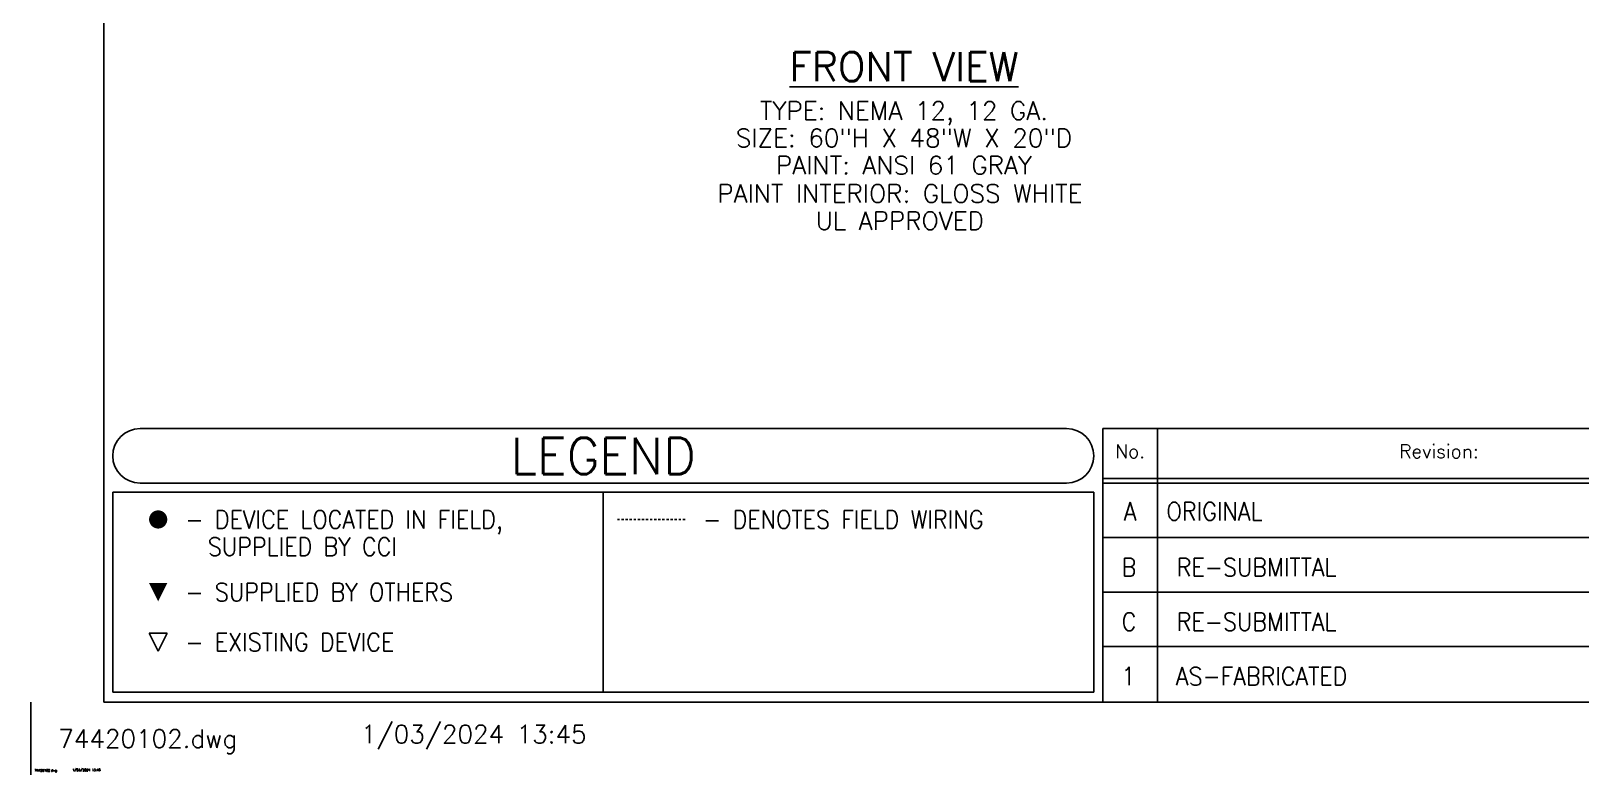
# Model space of a CAD drawing. Extents: x 0 to 288, y 0 to 192.
# Drawn here: x 0 to 85.3, y 0 to 40.9 of the extents above; entities that cross this region are included whole.
import ezdxf
from ezdxf.enums import TextEntityAlignment as Align

# ---------------------------------------------------------------- set-up
doc = ezdxf.new("R2010")
doc.units = 0
doc.header["$MEASUREMENT"] = 0
doc.linetypes.add('HIDDEN2', pattern=[0.1875, 0.125, -0.0625])
doc.layers.get('0').update_dxf_attribs({"linetype": 'CONTINUOUS'})
doc.layers.add('BORDER', color=2, linetype='CONTINUOUS')
doc.styles.add('ROMANS', font='ROMANS.shx')

# ---------------------------------------------------------------- blocks, each defined once
blk = doc.blocks.new('FCIRLEG')
at = {"color": 5, "const_width": 0.0625}
blk.add_lwpolyline([(-0.03125, 0, 1), (0.03125, 0, 1)], format="xyb", close=True, dxfattribs=at)
blk = doc.blocks.new('FTRIULEG')
at = {"color": 5}
blk.add_solid([(0, 0.125), (0, 0.125), (-0.0625, 0), (0.0625, 0)], dxfattribs=at)
blk = doc.blocks.new('DrawingName')
at = {"color": 0, "linetype": 'Continuous', "insert": (0.1875, 0.3125), "char_height": 0.125, "attachment_point": 1, "style": 'ROMANS'}
blk.add_mtext('74420102.dwg', dxfattribs=at)
blk = doc.blocks.new('dwgfilename')
at = {"color": 0, "linetype": 'Continuous'}
blk.add_blockref('DrawingName', (0, 0), dxfattribs=at)
blk = doc.blocks.new('dwgdate')
at = {"color": 0, "linetype": 'Continuous', "insert": (2.1875, 0.34375), "char_height": 0.125, "attachment_point": 1, "style": 'ROMANS'}
blk.add_mtext(' 1/03/2024 13:45', dxfattribs=at)
blk = doc.blocks.new('14')
at = {"style": 'ROMANS', "width": 0.9}
for s, p in [('12/21', (12.637, 0.618)), ('1', (7.563, 0.618)), ('K.C.S.', (11.896, 0.618))]:
    blk.add_text(s, height=0.125, dxfattribs=at).set_placement(p, align=Align.CENTER)
blk.add_text('AS-FABRICATED', height=0.125, dxfattribs=at).set_placement((7.891, 0.618))
blk = doc.blocks.new('Drawing_Name_Date_Panel_Layout')
at = {"linetype": 'Continuous'}
for name in ['dwgfilename', 'dwgdate']:
    blk.add_blockref(name, (0, 0), dxfattribs=at)

msp = doc.modelspace()

# ---------------------------------------------------------------- linework, layer by layer
at = {"color": 0}
for p, q in [((57, 19.062), (6, 19.062)), ((4.5, 15.562), (4.5, 4.562)), ((58.5, 15.562), (4.5, 15.562)), ((57, 16.062), (6, 16.062)), ((31.5, 15.562), (31.5, 4.562)), ((4.5, 4.562), (58.5, 4.562))]:
    msp.add_line(p, q, dxfattribs=at)
at = {"color": 2}
for p, q in [((59, 19.062), (104.5, 19.062)), ((59, 19.062), (59, 4.062)), ((62, 19.062), (62, 4.062)), ((59, 16.312), (103.967, 16.312)), ((59, 16.062), (104, 16.062)), ((59, 13.062), (104, 13.062)), ((59, 10.062), (104, 10.062)), ((59, 7.062), (104, 7.062))]:
    msp.add_line(p, q, dxfattribs=at)
at = {"color": 0, "linetype": 'Continuous'}
msp.add_line((58.5, 4.562), (58.5, 15.562), dxfattribs=at)
at = {"linetype": 'HIDDEN2'}
msp.add_line((36, 14.062), (32.25, 14.062), dxfattribs=at)
at = {"linetype": 'Continuous'}
for p, q in [((7, 6.812), (6.5, 7.812)), ((6.5, 7.812), (7.5, 7.812)), ((7.5, 7.812), (7, 6.812))]:
    msp.add_line(p, q, dxfattribs=at)
at = {"color": 5}
msp.add_line((0, 0), (0, 4), dxfattribs=at)
at = {"color": 0}
for centre, start, end in [((6, 17.562), 90, 270), ((57, 17.562), 270, 90)]:
    msp.add_arc(centre, 1.5, start, end, dxfattribs=at)
at = {"layer": 'BORDER', "color": 2}
for p, q in [((4, 188), (4, 4)), ((4, 4), (284, 4))]:
    msp.add_line(p, q, dxfattribs=at)

# ---------------------------------------------------------------- block references
at = {"color": 0, "linetype": 'Continuous', "xscale": 8, "yscale": 8, "zscale": 8}
msp.add_blockref('FCIRLEG', (7, 14.062), dxfattribs=at)
at = {"xscale": 8, "yscale": 8, "zscale": 8, "rotation": 180}
msp.add_blockref('FTRIULEG', (7, 10.562), dxfattribs=at)
at = {"linetype": 'Continuous', "xscale": 7.986644608324154, "yscale": 7.986644608324154, "zscale": 7.986644608324154}
msp.add_blockref('14', (0, 0), dxfattribs=at)
at = {"xscale": 7.992115454351397, "yscale": 7.992115454351397, "zscale": 7.992115454351397}
for name in ['dwgdate', 'dwgfilename']:
    msp.add_blockref(name, (0, 0), dxfattribs=at)
at = {"linetype": 'Continuous'}
msp.add_blockref('Drawing_Name_Date_Panel_Layout', (0, 0), dxfattribs=at)

# ---------------------------------------------------------------- texts
at = {"color": 0, "style": 'ROMANS'}
for s, height, p in [('%%UFRONT VIEW', 1.6, (48.054, 38.186)), ('TYPE: NEMA 12, 12 GA.', 1, (48.054, 36.056)), ('SIZE: 60"H X 48"W X 20"D', 1, (48.054, 34.556)), ('PAINT: ANSI 61 GRAY', 1, (48.054, 33.056)), ('PAINT INTERIOR: GLOSS WHITE', 1, (47.824, 31.5)), ('UL APPROVED', 1, (47.824, 30)), ('LEGEND', 2, (31.5, 16.562))]:
    msp.add_text(s, height=height, dxfattribs=at).set_placement(p, align=Align.CENTER)
at = {"color": 2, "style": 'ROMANS'}
for s, p in [('No.', (60.5, 17.812)), ('Revision:', (77.5, 17.812))]:
    msp.add_text(s, height=0.75, dxfattribs=at).set_placement(p, align=Align.MIDDLE_CENTER)
at = {"style": 'ROMANS', "width": 0.9}
for s, height, p in [('- DEVICE LOCATED IN FIELD,', 1, (8.5, 13.562)), ('- DENOTES FIELD WIRING', 1, (37, 13.562)), ('ORIGINAL', 1, (62.5, 14.006)), ('  SUPPLIED BY CCI', 1, (8.5, 12.062)), ('RE-SUBMITTAL', 0.99901, (63.067, 10.933)), ('- SUPPLIED BY OTHERS', 1, (8.5, 9.562)), ('RE-SUBMITTAL', 0.99901, (63.067, 7.933)), ('- EXISTING DEVICE', 1, (8.5, 6.812))]:
    msp.add_text(s, height=height, dxfattribs=at).set_placement(p)
for s, height, p in [('A', 1, (60.5, 14.006)), ('B', 0.999, (60.44, 10.933)), ('C', 0.999, (60.44, 7.933))]:
    msp.add_text(s, height=height, dxfattribs=at).set_placement(p, align=Align.CENTER)

doc.saveas('drawing.dxf')
